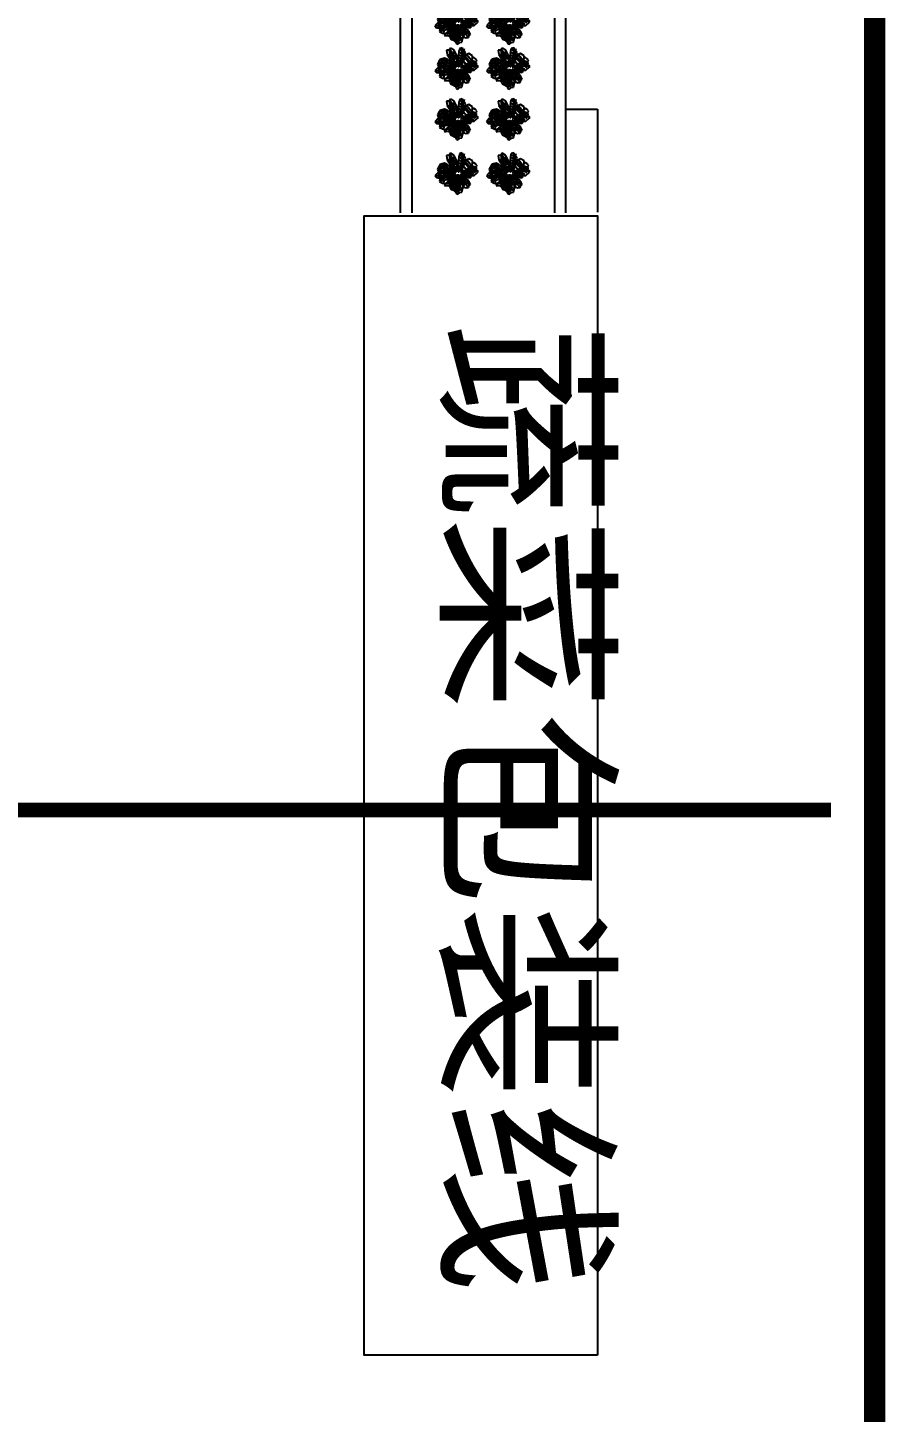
# Model space of a CAD drawing. Header units: inches. Extents: x 185496 to 352137, y 107182 to 179410.
# Drawn here: x 228380 to 231391, y 158307 to 163168 of the extents above; entities that cross this region are included whole.
import ezdxf

# ---------------------------------------------------------------- set-up
doc = ezdxf.new("R2010")
doc.units = ezdxf.units.IN
doc.header["$MEASUREMENT"] = 0
doc.linetypes.add('DASH', pattern=[0.35, 0.25, -0.1])
for name, color, linetype in [('A绿-1', 94, 'Continuous'), ('CSX', 3, 'Continuous'), ('DIM', 2, 'Continuous'), ('PIPE-水景', 171, 'Continuous'), ('ZSX', 4, 'Continuous')]:
    doc.layers.add(name, color=color, linetype=linetype)
doc.styles.get("Standard").update_dxf_attribs({"font": 'arial.ttf'})

# ---------------------------------------------------------------- blocks, each defined once
blk = doc.blocks.new('生产区')
at = {"layer": 'CSX', "ltscale": 100, "const_width": 0.5, "elevation": 0}
blk.add_lwpolyline([(120629.381, 1573.426), (120629.381, 1448.76)], dxfattribs=at)
at = {"layer": 'ZSX', "color": 0, "const_width": 0.35, "elevation": -1257.599}
blk.add_lwpolyline([(120580.659, 1511.096), (120628.361, 1511.096)], dxfattribs=at)
blk = doc.blocks.new('芭蕉')
at = {"layer": 'A绿-1', "color": 0, "linetype": 'Continuous'}
for p, q in [((-259, 932), (-321, 767)), ((-321, 767), (-206, 515)), ((-155, 673), (-303, 764)), ((-199, 846), (-299, 903)), ((-231, 1084), (-259, 932)), ((-63, 676), (-231, 1084)), ((-173, 963), (-199, 846)), ((-108, 784), (-155, 673)), ((213, 888), (114, 495)), ((356, 744), (208, 895)), ((289, 1044), (213, 888)), ((402, 862), (271, 1020)), ((285, 490), (399, 880)), ((423, 1059), (289, 1044)), ((535, 791), (356, 744)), ((399, 880), (443, 1070)), ((456, 918), (402, 862)), ((422, 987), (423, 1059)), ((457, 935), (422, 987)), ((554, 756), (457, 935)), ((531, 728), (554, 756)), ((-931, 550), (-1019, 427)), ((-1019, 427), (-1014, 327)), ((-1014, 327), (-722, 128)), ((-804, 505), (-1000, 381)), ((-725, 460), (-961, 355)), ((-830, 664), (-931, 550)), ((-483, 341), (-916, 509)), ((-601, 380), (-887, 263)), ((-594, 673), (-830, 664)), ((-538, 31), (-827, -16)), ((-479, 356), (-812, 205)), ((-789, 651), (-804, 505)), ((-493, -171), (-761, 15)), ((-711, 667), (-725, 460)), ((-722, 128), (-503, 82)), ((-351, 258), (-682, 174)), ((-618, 655), (-601, 380)), ((-473, 589), (-594, 673)), ((-394, -112), (-581, 23)), ((-572, 654), (-479, 356)), ((-268, -17), (-538, 31)), ((-503, 82), (-215, 20)), ((-245, 174), (-490, 114)), ((-58, 114), (-483, 341)), ((-244, 349), (-473, 589)), ((-271, -125), (-465, 16)), ((-399, 560), (-351, 258)), ((-234, -85), (-357, 12)), ((-70, 111), (-281, 47)), ((-257, 392), (-245, 174)), ((-58, 161), (-244, 349)), ((-244, 31), (-160, -72)), ((-70, 501), (-240, 598)), ((-215, 20), (-113, -3)), ((-206, 515), (-76, 235)), ((-20, 349), (-134, 392)), ((-100, 265), (-70, 111)), ((-76, 235), (-58, 161)), ((-26, 594), (-70, 501)), ((68, 410), (-63, 676)), ((48, 466), (-20, 349)), ((30, 74), (34, 227)), ((80, 81), (30, 74)), ((34, 227), (68, 410)), ((85, 236), (80, 81)), ((114, 495), (85, 236)), ((146, 190), (89, 300)), ((212, 300), (110, 434)), ((279, 439), (138, 598)), ((240, 206), (146, 190)), ((155, 133), (285, 490)), ((325, 609), (159, 723)), ((165, 4), (334, 101)), ((245, 46), (165, 4)), ((180, 80), (416, 428)), ((262, 154), (180, 80)), ((343, 293), (212, 300)), ((490, 147), (245, 46)), ((1021, 24), (250, -35)), ((334, 101), (262, 154)), ((268, -49), (390, 111)), ((452, 470), (279, 439)), ((507, 654), (325, 609)), ((354, -42), (527, 129)), ((416, 428), (531, 728)), ((820, 208), (490, 147)), ((507, -13), (631, 176)), ((635, -15), (784, 191)), ((777, 12), (921, 199)), ((943, -117), (777, 12)), ((1048, 148), (820, 208)), ((915, 15), (1010, 165)), ((1066, -64), (915, 15)), ((995, 27), (1042, 96)), ((1102, -58), (995, 27)), ((1042, 96), (1048, 148)), ((-972, -69), (-1033, -243)), ((-1033, -243), (-891, -356)), ((-1032, -233), (-645, -199)), ((-827, -16), (-972, -69)), ((-817, -215), (-962, -138)), ((-760, -180), (-950, -56)), ((-891, -356), (-767, -420)), ((-829, -380), (-760, -180)), ((-767, -420), (-395, -262)), ((-645, -199), (-133, -47)), ((-550, -631), (-435, -422)), ((-507, -679), (-550, -631)), ((-416, -637), (-546, -609)), ((-535, -334), (-394, -112)), ((-479, -794), (-507, -679)), ((-370, -510), (-504, -551)), ((-435, -422), (-314, -249)), ((-311, -356), (-429, -396)), ((-386, -737), (-416, -637)), ((-316, -567), (-412, -811)), ((-395, -262), (-175, -154)), ((-339, -619), (-370, -510)), ((-363, -204), (-234, -85)), ((-258, -233), (-349, -299)), ((-206, -400), (-318, -763)), ((-130, -175), (-316, -567)), ((-314, -249), (-163, -155)), ((-270, -439), (-311, -356)), ((-23, -715), (-288, -881)), ((-160, -72), (-284, -258)), ((-113, -3), (-268, -17)), ((-19, -528), (-260, -709)), ((-212, -318), (-258, -233)), ((-38, -401), (-245, -527)), ((-175, -185), (-206, -400)), ((-10, -278), (-187, -364)), ((-175, -154), (-56, -59)), ((-56, -59), (-175, -185)), ((32, -138), (-133, -245)), ((35, -79), (-125, -204)), ((-113, -1002), (7, -16)), ((167, -536), (-38, -401)), ((129, -855), (-23, -715)), ((179, -678), (-19, -528)), ((168, -387), (-10, -278)), ((148, -261), (32, -138)), ((120, -144), (35, -79)), ((143, -378), (93, -91)), ((93, -91), (177, -204)), ((121, -45), (392, -185)), ((139, -806), (182, -587)), ((182, -587), (143, -378)), ((177, -204), (343, -514)), ((263, -178), (179, -77)), ((227, -176), (198, -257)), ((288, -195), (227, -176)), ((259, -239), (233, -335)), ((321, -239), (259, -239)), ((447, -386), (263, -178)), ((328, -145), (268, -49)), ((325, -322), (277, -399)), ((410, -323), (325, -322)), ((359, -362), (326, -481)), ((343, -514), (476, -674)), ((495, -187), (354, -42)), ((459, -405), (359, -362)), ((392, -185), (743, -225)), ((429, -474), (409, -596)), ((503, -474), (429, -474)), ((622, -192), (446, -34)), ((529, -526), (447, -386)), ((502, -569), (450, -639)), ((476, -674), (568, -675)), ((542, -598), (502, -569)), ((727, -213), (507, -13)), ((568, -675), (529, -526)), ((834, -188), (635, -15)), ((743, -225), (847, -238)), ((847, -238), (1055, -109)), ((1055, -109), (1102, -58)), ((-412, -811), (-479, -794)), ((-318, -763), (-259, -1041)), ((-259, -1041), (-186, -1076)), ((-53, -827), (-256, -988)), ((-186, -1076), (-66, -1002)), ((-66, -1002), (39, -1009)), ((85, -964), (-53, -827)), ((39, -1009), (139, -806))]:
    blk.add_line(p, q, dxfattribs=at)
blk = doc.blocks.new('旅人蕉')
at = {"layer": 'A绿-1', "color": 0}
for p, q in [((-430, 1072), (-440, 839)), ((-440, 839), (-284, 478)), ((-440, 838), (-296, 802)), ((-289, 1051), (-430, 1072)), ((-423, 799), (-280, 770)), ((-289, 1051), (-299, 809)), ((-299, 809), (-146, 489)), ((-296, 802), (-6, 920)), ((-206, 1149), (-289, 1051)), ((-280, 770), (2, 889)), ((-27, 998), (-206, 1149)), ((-206, 1149), (-206, 1149)), ((-206, 615), (32, 778)), ((70, 636), (-27, 998)), ((457, 850), (318, 576)), ((457, 850), (327, 706)), ((457, 850), (509, 988)), ((509, 988), (457, 850)), ((464, 728), (457, 850)), ((-1062, 231), (-1245, 99)), ((-1245, 99), (-1164, -11)), ((-1186, 105), (-935, 46)), ((-1120, -28), (-994, 60)), ((-966, 53), (-1088, -40)), ((-826, 275), (-1062, 231)), ((-1060, -51), (-937, 47)), ((-994, 60), (-1050, 234)), ((-1026, 238), (-966, 53)), ((-909, 48), (-1026, -63)), ((-937, 47), (-999, 243)), ((-966, 249), (-909, 48)), ((-935, 46), (-673, 61)), ((-904, -103), (-742, 57)), ((-718, 58), (-871, -110)), ((-530, 233), (-826, 275)), ((-742, 57), (-785, 269)), ((-757, 265), (-718, 58)), ((-673, 61), (-398, 63)), ((-653, -86), (-526, 62)), ((-488, 62), (-624, -81)), ((-526, 62), (-576, 240)), ((-549, 236), (-488, 62)), ((-329, 191), (-530, 233)), ((-398, 63), (-226, 73)), ((-377, 694), (-206, 615)), ((-357, 646), (-186, 574)), ((-269, 249), (-329, 191)), ((-329, 191), (-213, 119)), ((-213, 119), (-329, 191)), ((-324, 571), (-161, 520)), ((-284, 478), (-137, 177)), ((-137, 177), (-269, 249)), ((-244, -9), (-209, 30)), ((-242, 393), (-98, 333)), ((-209, 30), (-170, -21)), ((-186, 574), (43, 738)), ((-161, 520), (55, 691)), ((-146, 489), (-62, 218)), ((-98, 333), (79, 431)), ((-62, 218), (-4, 116)), ((92, 120), (70, 636)), ((108, 93), (92, 120)), ((127, 123), (108, 93)), ((130, 205), (127, 123)), ((144, 284), (130, 205)), ((211, 451), (144, 284)), ((193, 309), (146, 92)), ((159, 321), (182, 257)), ((172, 114), (236, 276)), ((269, 237), (172, 114)), ((182, 257), (242, 285)), ((318, 576), (193, 309)), ((204, 433), (224, 374)), ((327, 706), (211, 451)), ((221, 474), (237, 403)), ((224, 374), (298, 388)), ((236, 276), (365, 509)), ((237, 403), (319, 426)), ((241, 518), (249, 429)), ((249, 429), (339, 462)), ((424, 40), (251, 6)), ((431, 477), (269, 237)), ((290, 624), (313, 564)), ((313, 564), (391, 567)), ((329, 708), (338, 615)), ((336, 336), (497, 83)), ((338, 615), (419, 629)), ((355, 364), (515, 94)), ((365, 509), (464, 728)), ((722, 218), (424, 40)), ((593, 658), (431, 477)), ((448, 497), (652, 176)), ((476, 528), (701, 205)), ((497, 83), (683, -6)), ((501, 555), (726, 223)), ((515, 94), (712, 11)), ((574, 636), (782, 302)), ((718, 686), (593, 658)), ((595, 658), (790, 312)), ((602, -54), (1051, 210)), ((652, 176), (848, 91)), ((701, 205), (883, 111)), ((890, 535), (718, 686)), ((876, 431), (722, 218)), ((726, 223), (911, 128)), ((782, 302), (983, 170)), ((790, 312), (1005, 183)), ((876, 431), (890, 535)), ((935, 431), (876, 431)), ((1025, 354), (935, 431)), ((1071, 288), (1025, 354)), ((1051, 210), (1071, 288)), ((-1164, -11), (-950, -92)), ((-950, -92), (-829, -120)), ((-829, -120), (-244, -9)), ((-395, -141), (-818, -521)), ((-818, -521), (-684, -523)), ((-695, -410), (-596, -429)), ((-684, -523), (-550, -572)), ((-663, -382), (-565, -403)), ((-642, -362), (-542, -374)), ((-596, -429), (-516, -537)), ((-565, -403), (-494, -515)), ((-563, -292), (-467, -294)), ((-550, -572), (-471, -492)), ((-542, -374), (-476, -496)), ((-524, -257), (-440, -267)), ((-471, -492), (-400, -345)), ((-467, -294), (-421, -388)), ((-348, -402), (-459, -728)), ((-459, -728), (-427, -807)), ((-457, -735), (-224, -689)), ((-454, -710), (-223, -670)), ((-450, -190), (-378, -212)), ((-440, -267), (-401, -349)), ((-423, -620), (-217, -599)), ((-419, -162), (-353, -188)), ((-413, -593), (-209, -574)), ((-402, -560), (-198, -539)), ((-400, -345), (-156, -139)), ((-221, -76), (-395, -141)), ((-378, -212), (-335, -290)), ((-378, -490), (-179, -481)), ((-353, -188), (-317, -275)), ((-351, -411), (-164, -435)), ((-219, -267), (-348, -402)), ((-281, -331), (-146, -380)), ((-264, -314), (-139, -360)), ((-233, -282), (-119, -314)), ((-232, -846), (-219, -607)), ((-224, -689), (-51, -815)), ((-223, -670), (-42, -789)), ((-170, -21), (-221, -76)), ((-221, -76), (-221, -76)), ((-127, -177), (-219, -267)), ((-219, -607), (-132, -336)), ((-217, -599), (-18, -725)), ((-209, -574), (-9, -701)), ((-198, -539), (1, -675)), ((-179, -481), (7, -650)), ((-164, -435), (16, -571)), ((-156, -139), (-100, -87)), ((-146, -380), (25, -494)), ((-139, -360), (28, -466)), ((-132, -336), (-37, -162)), ((-100, -87), (-127, -177)), ((-119, -314), (32, -428)), ((-84, -900), (6, -663)), ((6, -663), (46, -301)), ((34, -172), (39, -126)), ((46, -301), (34, -172)), ((39, -126), (87, -136)), ((87, -136), (96, -180)), ((96, -180), (115, -475)), ((102, -270), (172, -219)), ((105, -310), (182, -237)), ((112, -425), (221, -311)), ((115, -475), (180, -757)), ((130, -140), (243, -352)), ((141, -586), (265, -445)), ((163, -685), (281, -512)), ((172, -219), (275, -226)), ((174, -730), (289, -542)), ((182, -237), (293, -249)), ((506, -529), (203, -132)), ((203, -132), (287, -186)), ((221, -311), (388, -374)), ((231, -106), (400, -120)), ((434, -73), (240, -66)), ((240, -66), (434, -73)), ((243, -352), (296, -574)), ((265, -445), (501, -547)), ((281, -512), (480, -618)), ((287, -186), (399, -262)), ((289, -542), (475, -636)), ((296, -574), (379, -756)), ((466, -81), (398, -120)), ((398, -120), (429, -272)), ((399, -262), (601, -326)), ((400, -120), (572, -170)), ((431, -827), (479, -710)), ((434, -73), (602, -54)), ((618, -119), (434, -73)), ((473, -641), (506, -529)), ((479, -710), (473, -641)), ((513, -93), (475, -142)), ((475, -142), (480, -288)), ((567, -106), (506, -151)), ((506, -151), (511, -297)), ((622, -119), (540, -160)), ((540, -160), (557, -312)), ((572, -170), (622, -200)), ((601, -326), (696, -275)), ((705, -130), (618, -119)), ((622, -200), (704, -196)), ((658, -217), (622, -200)), ((696, -275), (658, -217)), ((704, -196), (705, -130)), ((-427, -807), (-340, -889)), ((-340, -889), (-257, -898)), ((-257, -898), (-232, -846)), ((-232, -846), (-225, -911)), ((-225, -911), (-84, -900)), ((180, -757), (309, -824)), ((309, -824), (431, -827)), ((379, -756), (431, -827))]:
    blk.add_line(p, q, dxfattribs=at)
blk = doc.blocks.new('RRR00')
at = {"layer": 'A绿-1', "xscale": 0.04199999998672865, "yscale": 0.04199999998672865, "zscale": 0.04199999998672865}
for name, p in [('旅人蕉', (676180.9, 55565.7)), ('芭蕉', (676180.4, 55565.6))]:
    blk.add_blockref(name, p, dxfattribs=at)

msp = doc.modelspace()

# ---------------------------------------------------------------- linework, layer by layer
for p, q in [((229689.32, 162517.85, 276290.76), (229689.32, 167517.85, 276290.76)), ((229729.32, 162517.85, 276290.76), (229729.32, 167517.85, 276290.76)), ((230229.32, 167517.85, 276290.76), (230229.32, 162517.85, 276290.76)), ((230269.32, 162517.85, 276290.76), (230269.32, 167517.85, 276290.76)), ((230269.32, 162882.2, 276290.76), (230380.96, 162882.2, 276290.76)), ((230380.96, 162882.2, 276290.76), (230380.96, 162519.85, 276290.76))]:
    msp.add_line(p, q)
at = {"elevation": 276290.76}
msp.add_lwpolyline([(230380.96, 158507.35), (229560.96, 158507.35), (229560.96, 162507.35), (230380.96, 162507.35)], close=True, dxfattribs=at)

# ---------------------------------------------------------------- block references
at = {"layer": 'DIM', "xscale": 150, "yscale": 150, "zscale": 150}
msp.add_blockref('生产区', (-17863053.45, -66243.05, 276290.76), dxfattribs=at)
at = {"layer": 'PIPE-水景', "color": 0, "xscale": 1.560000000013004, "yscale": 1.559999999997672, "zscale": 1.559999999997672, "rotation": 10.00000000020174}
for p in [(-793873.86, -105355.12, 276290.76), (-793692.57, -105355.12, 276290.76), (-793873.86, -105512.52, 276290.76), (-793692.57, -105512.52, 276290.76), (-793873.86, -105691.29, 276290.76), (-793692.57, -105691.29, 276290.76), (-793873.86, -105881.67, 276290.76), (-793692.57, -105881.67, 276290.76)]:
    msp.add_blockref('RRR00', p, dxfattribs=at)

# ---------------------------------------------------------------- texts
at = {"layer": 'PIPE-水景', "linetype": 'DASH', "insert": (230380.96, 162133.9, 276290.76), "char_height": 500, "attachment_point": 1, "rotation": 270}
msp.add_mtext_dynamic_manual_height_columns('{\\fSimSun|b0|i0|c134|p2;\\C6;蔬菜包装线}', width=4246.2146, gutter_width=1750, heights=[0], dxfattribs=at)

doc.saveas('drawing.dxf')
